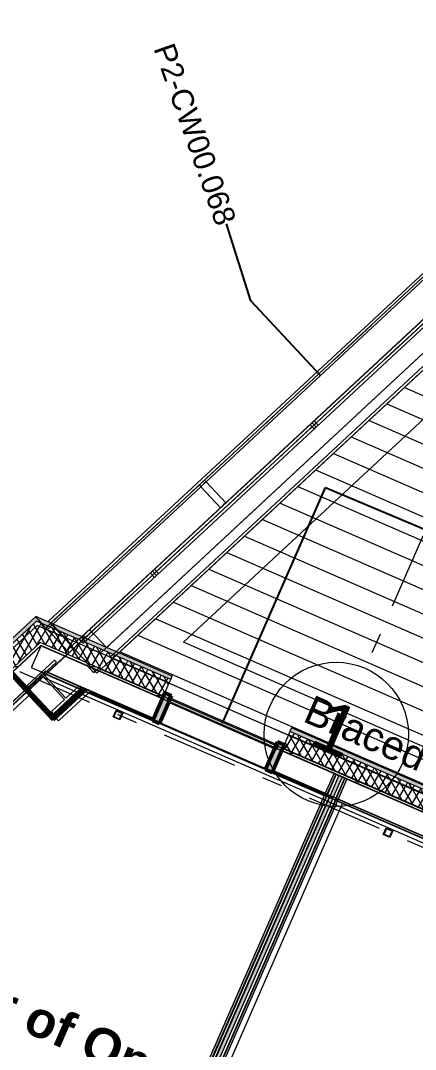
# Model space of a CAD drawing. Header units: millimetres. Extents: x -37281 to 954596, y -59787 to 956680.
# Drawn here: x 860984 to 863718, y -6854 to 277 of the extents above; entities that cross this region are included whole.
import ezdxf
from ezdxf.enums import TextEntityAlignment as Align

# ---------------------------------------------------------------- set-up
doc = ezdxf.new("R2010")
doc.units = ezdxf.units.MM
doc.header["$MEASUREMENT"] = 0
doc.linetypes.add('Dot & Dashed', pattern=[670.277762, 352.777767, -176.388884, 0, -141.111112])
doc.linetypes.add('Double Dashed', pattern=[1093.611073, 529.166651, -211.666656, 141.111112, -211.666656])
for name, color, linetype in [('A-15-MG_Structural_Grid', 7, 'Continuous'), ('A-25-M_Wall_Int', 7, 'Continuous'), ('COLUMN.IFC Import', 7, 'Continuous'), ('New_A-05-M_Gross_Int_Circulation', 7, 'Continuous'), ('New_A-15-MG_Structural_Grid_Phase_2', 7, 'Continuous'), ('New_A-20-M_Floor_Slab', 7, 'Continuous'), ('New_A-25-M_Curtain_Wall', 7, 'Continuous'), ('New_A-25-M_Wall_Ext', 7, 'Continuous'), ('New_A-25-M_Wall_Int', 7, 'Continuous'), ('New_A-35-M_FFE-Zone', 7, 'Continuous'), ('New_ArchiCAD Windows', 7, 'Continuous')]:
    doc.layers.add(name, color=color, linetype=linetype)
for name, color, linetype, lineweight, true_color in [('A-15-MG_Structural_Grid_Pen_No__163', 7, 'Continuous', 0, 0x750077), ('A-25-M_Curtain_Wall_Pen_No__46', 7, 'Continuous', 35, 0x444444), ('A-25-M_Wall_Ext_Pen_No__107', 7, 'Continuous', 15, 0xa6a6a6), ('A-25-M_Wall_Ext_Pen_No__27', 7, 'Continuous', 50, 0x2a2a2a), ('A-25-M_Wall_Int_Pen_No__107', 7, 'Continuous', 15, 0xa6a6a6), ('A-25-M_Wall_Int_Pen_No__27', 7, 'Continuous', 50, 0x2a2a2a), ('New_A-05-M_Gross_Int_Circulation_Pen_No__74', 7, 'Continuous', 20, 0x606060), ('New_A-15-MG_Structural_Grid_Phase_2_Pen_No__222', 7, 'Continuous', 13, 0x65af33), ('New_A-25-M_Curtain_Wall_Pen_No__144', 7, 'Continuous', 0, 0xc8c8c8), ('New_A-25-M_Curtain_Wall_Pen_No__165', 7, 'Continuous', 0, 0x006060), ('New_A-25-M_Curtain_Wall_Pen_No__27', 7, 'Continuous', 50, 0x2a2a2a), ('New_A-25-M_Curtain_Wall_Pen_No__69', 7, 'Continuous', 20, 0x606060), ('New_A-25-M_Wall_Ext_Pen_No__107', 7, 'Continuous', 15, 0xa6a6a6), ('New_A-25-M_Wall_Ext_Pen_No__64', 7, 'Continuous', 20, 0x606060), ('New_A-25-M_Wall_Int_Pen_No__107', 7, 'Continuous', 15, 0xa6a6a6), ('New_A-35-M_FFE-Zone_Pen_No__74', 7, 'Continuous', 20, 0x606060)]:
    doc.layers.add(name, color=color, linetype=linetype, lineweight=lineweight, true_color=true_color)
for name, color, linetype, lineweight in [('A-25-M_Curtain_Wall_Pen_No__85', 8, 'Continuous', 20), ('COLUMN.IFC Import_Pen_No__2', 8, 'Continuous', 15), ('New_A-20-M_Floor_Slab_Pen_No__89', 8, 'Continuous', 20), ('New_A-25-M_Curtain_Wall_Pen_No__1', 7, 'Continuous', 13), ('New_A-25-M_Curtain_Wall_Pen_No__87', 8, 'Continuous', 20), ('New_A-25-M_Curtain_Wall_Pen_No__90', 8, 'Continuous', 20), ('New_A-25-M_Wall_Ext_Pen_No__1', 7, 'Continuous', 13), ('New_A-25-M_Wall_Ext_Pen_No__16', 7, 'Continuous', 20), ('New_A-25-M_Wall_Ext_Pen_No__87', 8, 'Continuous', 20), ('New_A-25-M_Wall_Ext_Pen_No__89', 8, 'Continuous', 20), ('New_A-25-M_Wall_Int_Pen_No__1', 7, 'Continuous', 13), ('New_A-95-P_Drawing_Pen_No__101', 252, 'Continuous', 15), ('New_A-95-P_Text_1_50_GA_Pen_No__1', 7, 'Continuous', 13), ('New_ArchiCAD Windows_Pen_No__1', 7, 'Continuous', 13), ('New_ArchiCAD Zone Stamps_Pen_No__9', 7, 'Continuous', 13)]:
    doc.layers.add(name, color=color, linetype=linetype, lineweight=lineweight)
doc.styles.add('GENERATED_STYLE_2', font='')
doc.styles.add('GENERATED_STYLE_3', font='')
doc.styles.add('GENERATED_STYLE_4', font='')
doc.styles.get('GENERATED_STYLE_2').set_extended_font_data('Arial', bold=True)
doc.styles.get('GENERATED_STYLE_3').set_extended_font_data('Arial')
doc.styles.get('GENERATED_STYLE_4').set_extended_font_data('Swis721 BT')
doc.dimstyles.new('GENERATED_STYLE__2', dxfattribs={"dimtxt": 0.18, "dimasz": 273.6, "dimexe": 0.18, "dimexo": 0.0625, "dimgap": 0.09, "dimtad": 0, "dimtih": 1, "dimtoh": 1, "dimdec": 4, "dimzin": 0, "dimdsep": 46, "dimcen": 0.09, "dimadec": 0, "dimazin": 0, "dimtfac": 1, "dimtdec": 4, "dimtmove": 0, "dimatfit": 3, "dimldrblk": 'ARROWHEAD_5', "dimfxl": 1, "dimtolj": 1, "dimtzin": 0, "dimarcsym": 0})
pattern_1 = [(60, (864302.5, 0), (-43.30127, 25), []), (120, (864302.5, 0), (43.30127, 25), [])]
pattern_2 = [(0, (864302.5, 0), (0, 200), [])]
pattern_3 = [(156.4404, (864302.5, 0), (69.2305, 158.7675), [0, -100]), (156.4404, (864222.05, -59.4), (69.2305, 158.7675), [0, -100])]
pattern_4 = [(222.9404, (864302.5, 0), (-117.9937, 126.797), [0, -100]), (222.9404, (864324.9, -97.46), (-117.9937, 126.797), [0, -100])]

# ---------------------------------------------------------------- blocks, each defined once
blk = doc.blocks.new('Slab_12_2', base_point=(865415.9, -956.2))
at = {"layer": 'New_A-20-M_Floor_Slab_Pen_No__89', "linetype": 'Continuous', "flags": 128}
blk.add_lwpolyline([(865415.9, -956.2), (867781.5, -1987.7), (866126.9, -5782.2), (865809, -5643.6), (865809.8, -5641.7), (865809.7, -5641.7), (865723.1, -5840.5), (864806.4, -5440.8), (864892.3, -5243.8), (862111.5, -4031.3)], close=True, dxfattribs=at)
blk = doc.blocks.new('Slab_13_2', base_point=(865365.6, -661.5))
at = {"layer": 'New_A-20-M_Floor_Slab_Pen_No__89', "linetype": 'Continuous', "flags": 128}
blk.add_lwpolyline([(865365.6, -661.5), (861622.1, -4145.2), (864543.2, -5418.9), (865918.2, -6018.5), (865939, -5970.8), (866338.5, -6145), (868192.1, -1894)], close=True, dxfattribs=at)
blk = doc.blocks.new('Director of Ops_INB 2112_65_2', base_point=(860455.9, -7415))
at = {"layer": 'New_A-35-M_FFE-Zone_Pen_No__74', "linetype": 'Continuous'}
for p, q in [((861064.1, -4381.2), (857679.4, -7530.9)), ((861246.4, -4577.1), (861064.1, -4381.2)), ((861460.7, -4377.6), (861246.4, -4577.1)), ((863122.5, -5102.2), (861460.7, -4377.6)), ((861363, -9137.2), (863122.5, -5102.2))]:
    blk.add_line(p, q, dxfattribs=at)
at = {"layer": 'New_ArchiCAD Zone Stamps_Pen_No__9'}
for tag, height, style, p in [('ROOM_NAME', 250, 'GENERATED_STYLE_2', (859771.5, -5920)), ('zoneNameLine2', 250, 'GENERATED_STYLE_2', (859583, -6352.2)), ('ROOM_NUMBER', 200, 'GENERATED_STYLE_3', (859394.6, -6772.9)), ('measuredAreaCode', 200, 'GENERATED_STYLE_3', (859237.6, -7133)), ('DUMMY_649', 200, 'GENERATED_STYLE_3', (859545, -7267)), ('DUMMY_650', 200, 'GENERATED_STYLE_3', (860034.3, -7480.4)), ('DUMMY_651', 133.3, 'GENERATED_STYLE_3', (860313.6, -7587))]:
    blk.add_attdef(tag, text='', height=height, rotation=336.44041, dxfattribs=dict(at, style=style)).set_placement(p, align=Align.TOP_LEFT)
blk = doc.blocks.new('PA_Waiting_INB 2110_67_2', base_point=(862791.7, -9767.7))
at = {"layer": 'New_A-05-M_Gross_Int_Circulation_Pen_No__74', "linetype": 'Continuous'}
for p, q in [((863212, -5147.1), (859613.7, -13399)), ((866151.7, -6429), (863212, -5147.1))]:
    blk.add_line(p, q, dxfattribs=at)
at = {"layer": 'New_ArchiCAD Zone Stamps_Pen_No__9'}
for tag, height, style, p in [('ROOM_NAME', 250, 'GENERATED_STYLE_2', (862439.2, -8417.5)), ('zoneNameLine2', 250, 'GENERATED_STYLE_2', (862250.8, -8849.7)), ('ROOM_NUMBER', 200, 'GENERATED_STYLE_3', (862062.4, -9270.4)), ('measuredAreaCode', 200, 'GENERATED_STYLE_3', (861905.4, -9630.5)), ('DUMMY_649', 200, 'GENERATED_STYLE_3', (862212.8, -9764.5)), ('DUMMY_650', 200, 'GENERATED_STYLE_3', (862702.1, -9977.9)), ('DUMMY_651', 133.3, 'GENERATED_STYLE_3', (862981.4, -10084.5))]:
    blk.add_attdef(tag, text='', height=height, rotation=336.44041, dxfattribs=dict(at, style=style)).set_placement(p, align=Align.TOP_LEFT)
blk = doc.blocks.new('Wall_246_2', base_point=(861444.2, -4193.6))
at = {"layer": 'New_A-25-M_Wall_Ext_Pen_No__87', "linetype": 'Continuous', "flags": 128}
for points in [[(865279.7, -624.1), (861536.4, -4107.8)], [(861602.3, -4136.5), (865345.7, -652.8)], [(861456.5, -4182), (861444.2, -4193.6)], [(861444.2, -4193.6), (861489.1, -4241.9)], [(861489.1, -4241.9), (861522.5, -4210.8)]]:
    blk.add_lwpolyline(points, dxfattribs=at)
blk = doc.blocks.new('Wall_247_2', base_point=(861477.6, -4082.2))
at = {"layer": 'New_A-25-M_Wall_Ext_Pen_No__87', "linetype": 'Continuous', "flags": 128}
for points in [[(861476.8, -4084), (861437.6, -4173.8)], [(861477.6, -4082.2), (861476.8, -4084)], [(861536.4, -4107.8), (861477.6, -4082.2)], [(861437.6, -4173.8), (861456.5, -4182)], [(866317.7, -6192.7), (861602.3, -4136.5)], [(861522.5, -4210.8), (866277.7, -6284.3)]]:
    blk.add_lwpolyline(points, dxfattribs=at)
blk = doc.blocks.new('Slab_14_2', base_point=(829422.8, -33019))
at = {"layer": 'New_A-20-M_Floor_Slab_Pen_No__89', "linetype": 'Continuous', "flags": 128}
blk.add_lwpolyline([(875235.6, -26822.8), (866165.9, -22868), (874174.2, -4502.5), (868527.2, -2040.2), (868435.5, -2000.1), (866447.9, -6558.2), (861160.5, -4252.6), (853558.9, -11326.4), (853176.1, -10915), (829422.8, -33019)], dxfattribs=at)
blk = doc.blocks.new('Slab_19_2', base_point=(868427.5, -1996.7))
at = {"layer": 'New_A-20-M_Floor_Slab_Pen_No__89', "linetype": 'Continuous', "flags": 128}
blk.add_lwpolyline([(868427.5, -1996.7), (865130, -558.8), (861137.5, -4274), (866428.5, -6581.1)], close=True, dxfattribs=at)
blk = doc.blocks.new('Slab_20_2', base_point=(861577.9, -4069.1))
at = {"layer": 'New_A-25-M_Wall_Ext_Pen_No__89', "linetype": 'Continuous', "flags": 128}
blk.add_lwpolyline([(861577.9, -4069.1), (865279.7, -624.1), (865163.5, -499.2), (861461.6, -3944.3)], close=True, dxfattribs=at)
blk = doc.blocks.new('Curtain Wall_32_2', base_point=(864302.5, 0))
at = {"layer": 'New_A-25-M_Curtain_Wall_Pen_No__87', "linetype": 'Continuous', "flags": 128}
for points in [[(864904.2, -467.3), (864867.6, -501.4), (862269.3, -2919.3), (862251, -2936.3), (862232.7, -2953.4), (861206, -3908.7), (861169.4, -3942.8)], [(862258.4, -2907.6), (864856.7, -489.7)], [(865040.4, -613.7), (865003.8, -647.8), (862405.5, -3065.7), (862387.2, -3082.7), (862368.9, -3099.8), (861342.3, -4055.1), (861305.7, -4089.2)], [(862258.4, -2907.6), (862221.8, -2941.6)], [(862269.3, -2919.3), (862258.4, -2907.6)], [(862269.3, -2919.3), (862405.5, -3065.7)], [(861195.1, -3897), (862221.8, -2941.6)], [(862221.8, -2941.6), (862232.7, -2953.4)], [(862232.7, -2953.4), (862368.9, -3099.8)], [(861158.5, -3931.1), (861195.1, -3897)], [(861195.1, -3897), (861206, -3908.7)], [(861206, -3908.7), (861342.3, -4055.1)], [(861169.4, -3942.8), (861158.5, -3931.1)], [(861169.4, -3942.8), (861169.4, -3942.8)], [(861305.7, -4089.2), (861169.4, -3942.8)], [(861305.7, -4089.2), (861305.7, -4089.2)]]:
    blk.add_lwpolyline(points, dxfattribs=at)
blk = doc.blocks.new('*X1000', base_point=(864302.5, 0))
at = {"layer": 'New_A-25-M_Wall_Int_Pen_No__107', "linetype": 'Continuous'}
blk.add_hatch(color=256, dxfattribs=at).paths.add_polyline_path([(863121.2, -5109.7), (862046.2, -7575), (862069.1, -7585), (863144.1, -5119.7)])
blk = doc.blocks.new('Wall_308_2', base_point=(863245.8, -4979.2))
at = {"layer": 'New_A-25-M_Wall_Int_Pen_No__107', "linetype": 'Continuous'}
for points in [[(862011.4, -7559.8), (862025.1, -7565.8), (863100.1, -5100.6), (863086.4, -5094.6)], [(863164.3, -5128.5), (862089.3, -7593.8), (862103.1, -7599.8), (863178, -5134.5)]]:
    blk.add_hatch(color=256, dxfattribs=at).paths.add_polyline_path(points)
at = {"layer": 'New_A-25-M_Wall_Int_Pen_No__107', "linetype": 'Continuous', "lineweight": 0, "true_color": 0x535353}
for points in [[(863100.1, -5100.6), (862025.1, -7565.8), (862027.9, -7567), (863102.9, -5101.8)], [(863161.5, -5127.3), (862086.6, -7592.6), (862089.3, -7593.8), (863164.3, -5128.5)]]:
    blk.add_hatch(color=251, dxfattribs=at).paths.add_polyline_path(points)
at = {"layer": 'New_A-25-M_Wall_Int_Pen_No__1', "linetype": 'Continuous'}
for p, q in [((863100.1, -5100.6), (862025.1, -7565.8)), ((863102.9, -5101.8), (862027.9, -7567)), ((863121.2, -5109.7), (862046.2, -7575)), ((863144.1, -5119.7), (862069.1, -7585)), ((863161.5, -5127.3), (862086.6, -7592.6)), ((863164.3, -5128.5), (862089.3, -7593.8))]:
    blk.add_line(p, q, dxfattribs=at)
at = {"layer": 'New_A-25-M_Wall_Int_Pen_No__1', "linetype": 'Continuous', "flags": 128}
for points in [[(863086.4, -5094.6), (862011.4, -7559.8)], [(862103.1, -7599.8), (863178, -5134.5)]]:
    blk.add_lwpolyline(points, dxfattribs=at)
at = {"layer": 'New_A-25-M_Wall_Int', "color": 250, "lineweight": 50, "true_color": 0x2a2a2a}
blk.add_blockref('*X1000', (864302.5, 0), dxfattribs=at)
blk = doc.blocks.new('Wall_351_2', base_point=(861087.7, -3855))
at = {"layer": 'A-25-M_Wall_Ext_Pen_No__107', "linetype": 'Continuous'}
for points in [[(861016.4, -4361.1), (861027.3, -4350.9), (860925.2, -4241.1), (860914.2, -4251.3)], [(861017.7, -4362.6), (861028.7, -4352.4), (861027.3, -4350.9), (861016.4, -4361.1)], [(861027.9, -4373.6), (861038.9, -4363.4), (861028.7, -4352.4), (861017.7, -4362.6)]]:
    blk.add_hatch(color=256, dxfattribs=at).paths.add_polyline_path(points)
at = {"layer": 'A-25-M_Wall_Ext_Pen_No__27', "linetype": 'Continuous'}
for p, q in [((860914.2, -4251.3), (861016.4, -4361.1)), ((861027.3, -4350.9), (860925.2, -4241.1)), ((861016.4, -4361.1), (861017.7, -4362.6)), ((861017.7, -4362.6), (861027.9, -4373.6)), ((861028.7, -4352.4), (861027.3, -4350.9)), ((861038.9, -4363.4), (861028.7, -4352.4))]:
    blk.add_line(p, q, dxfattribs=at)
at = {"layer": 'New_A-25-M_Wall_Ext_Pen_No__87', "linetype": 'Continuous', "flags": 128}
for points in [[(861087.7, -3855), (859206.5, -5605.5)], [(861087.7, -3855), (861106.1, -3874.7)], [(861106.1, -3874.7), (861123.1, -3893)], [(861123.1, -3893), (861191.2, -3966.2)], [(861191.2, -3966.2), (861203.5, -3979.4)], [(861203.5, -3979.4), (861204.8, -3980.9)], [(861204.8, -3980.9), (861307, -4090.7)], [(861038.9, -4363.4), (861318.6, -4103.1)], [(861307, -4090.7), (861308.4, -4092.1)], [(861308.4, -4092.1), (861318.6, -4103.1)], [(859437.5, -5853.7), (861027.9, -4373.6)]]:
    blk.add_lwpolyline(points, dxfattribs=at)
blk = doc.blocks.new('Wall_414_2', base_point=(860808, -4115.2))
at = {"layer": 'A-25-M_Wall_Int_Pen_No__107', "linetype": 'Continuous'}
blk.add_hatch(color=256, dxfattribs=at).paths.add_polyline_path([(861027.9, -4373.6), (861210.2, -4569.5), (861211, -4548.3), (861038.9, -4363.4)])
at = {"layer": 'A-25-M_Wall_Int_Pen_No__27', "linetype": 'Continuous', "flags": 128}
for points in [[(861027.9, -4373.6), (861210.2, -4569.5)], [(861211, -4548.3), (861038.9, -4363.4)]]:
    blk.add_lwpolyline(points, dxfattribs=at)
blk = doc.blocks.new('Wall_415_2', base_point=(861211, -4548.3))
at = {"layer": 'A-25-M_Wall_Int_Pen_No__107', "linetype": 'Continuous'}
blk.add_hatch(color=256, dxfattribs=at).paths.add_polyline_path([(861210.2, -4569.5), (861425, -4370.1), (861410, -4363.6), (861211, -4548.3)])
at = {"layer": 'A-25-M_Wall_Int_Pen_No__27', "linetype": 'Continuous', "flags": 128}
for points in [[(861210.2, -4569.5), (861425, -4370.1)], [(861410, -4363.6), (861211, -4548.3)]]:
    blk.add_lwpolyline(points, dxfattribs=at)
blk = doc.blocks.new('*X1209', base_point=(864302.5, 0))
at = {"layer": 'New_A-25-M_Wall_Ext_Pen_No__107', "linetype": 'Continuous'}
blk.add_hatch(color=256, dxfattribs=at).paths.add_polyline_path([(863187.1, -4958.5), (863210.1, -4968.5), (863210.9, -4966.7), (863187.9, -4956.7)])
blk = doc.blocks.new('*X1210', base_point=(864302.5, 0))
at = {"layer": 'New_A-25-M_Wall_Ext_Pen_No__107', "linetype": 'Continuous'}
blk.add_hatch(color=256, dxfattribs=at).paths.add_polyline_path([(863128.8, -5092.3), (863151.7, -5102.3), (863210.1, -4968.5), (863187.1, -4958.5)])
blk = doc.blocks.new('*X1211', base_point=(864302.5, 0))
at = {"layer": 'New_A-25-M_Wall_Ext_Pen_No__107', "linetype": 'Continuous'}
blk.add_hatch(color=256, dxfattribs=at).paths.add_polyline_path([(863128, -5094.2), (863150.9, -5104.2), (863151.7, -5102.3), (863128.8, -5092.3)])
blk = doc.blocks.new('*X1212', base_point=(864302.5, 0))
at = {"layer": 'New_A-25-M_Wall_Ext_Pen_No__107', "linetype": 'Continuous'}
blk.add_hatch(color=256, dxfattribs=at).paths.add_polyline_path([(863122, -5107.9), (863144.9, -5117.9), (863150.9, -5104.2), (863128, -5094.2)])
blk = doc.blocks.new('Wall_423_2', base_point=(866362.6, -6341))
at = {"layer": 'New_A-25-M_Wall_Ext_Pen_No__107', "linetype": 'Continuous'}
for points in [[(863093.9, -5077.1), (863107.7, -5083.1), (863166.1, -4949.3), (863152.3, -4943.3)], [(863152.3, -4943.3), (863166.1, -4949.3), (863166.9, -4947.5), (863153.1, -4941.5)], [(863171.9, -5111.1), (863185.6, -5117.1), (863244, -4983.3), (863230.2, -4977.3)], [(863230.2, -4977.3), (863244, -4983.3), (863244.8, -4981.4), (863231, -4975.5)], [(863087.2, -5092.7), (863100.9, -5098.7), (863106.9, -5085), (863093.1, -5079)], [(863093.1, -5079), (863106.9, -5085), (863107.7, -5083.1), (863093.9, -5077.1)], [(863165.1, -5126.7), (863178.8, -5132.7), (863184.8, -5118.9), (863171.1, -5112.9)], [(863171.1, -5112.9), (863184.8, -5118.9), (863185.6, -5117.1), (863171.9, -5111.1)]]:
    blk.add_hatch(color=256, dxfattribs=at).paths.add_polyline_path(points)
at = {"layer": 'New_A-25-M_Wall_Ext_Pen_No__107', "linetype": 'Continuous', "lineweight": 0, "true_color": 0x535353}
for points in [[(863107.7, -5083.1), (863110.4, -5084.3), (863168.8, -4950.5), (863166.1, -4949.3)], [(863166.1, -4949.3), (863168.8, -4950.5), (863169.6, -4948.7), (863166.9, -4947.5)], [(863169.1, -5109.9), (863171.9, -5111.1), (863230.2, -4977.3), (863227.5, -4976.1)], [(863227.5, -4976.1), (863230.2, -4977.3), (863231, -4975.5), (863228.3, -4974.3)], [(863100.9, -5098.7), (863103.7, -5099.9), (863109.6, -5086.2), (863106.9, -5085)], [(863106.9, -5085), (863109.6, -5086.2), (863110.4, -5084.3), (863107.7, -5083.1)], [(863162.3, -5125.5), (863165.1, -5126.7), (863171.1, -5112.9), (863168.3, -5111.7)], [(863168.3, -5111.7), (863171.1, -5112.9), (863171.9, -5111.1), (863169.1, -5109.9)]]:
    blk.add_hatch(color=251, dxfattribs=at).paths.add_polyline_path(points)
at = {"layer": 'New_A-25-M_Wall_Ext_Pen_No__1', "linetype": 'Continuous'}
for p, q in [((863152.3, -4943.3), (863093.9, -5077.1)), ((863166.1, -4949.3), (863107.7, -5083.1)), ((863110.4, -5084.3), (863168.8, -4950.5)), ((863128.8, -5092.3), (863187.1, -4958.5)), ((863151.7, -5102.3), (863210.1, -4968.5)), ((863153.1, -4941.5), (863152.3, -4943.3)), ((863166.9, -4947.5), (863166.1, -4949.3)), ((863168.8, -4950.5), (863169.6, -4948.7)), ((863169.1, -5109.9), (863227.5, -4976.1)), ((863171.9, -5111.1), (863230.2, -4977.3)), ((863185.6, -5117.1), (863244, -4983.3)), ((863187.1, -4958.5), (863187.9, -4956.7)), ((863210.1, -4968.5), (863210.9, -4966.7)), ((863227.5, -4976.1), (863228.3, -4974.3)), ((863230.2, -4977.3), (863231, -4975.5)), ((863244, -4983.3), (863244.8, -4981.4)), ((863093.1, -5079), (863087.2, -5092.7)), ((863093.9, -5077.1), (863093.1, -5079)), ((863106.9, -5085), (863100.9, -5098.7)), ((863103.7, -5099.9), (863109.6, -5086.2)), ((863107.7, -5083.1), (863106.9, -5085)), ((863109.6, -5086.2), (863110.4, -5084.3)), ((863122, -5107.9), (863128, -5094.2)), ((863128, -5094.2), (863128.8, -5092.3)), ((863144.9, -5117.9), (863150.9, -5104.2)), ((863150.9, -5104.2), (863151.7, -5102.3)), ((863162.3, -5125.5), (863168.3, -5111.7)), ((863165.1, -5126.7), (863171.1, -5112.9)), ((863168.3, -5111.7), (863169.1, -5109.9)), ((863171.1, -5112.9), (863171.9, -5111.1)), ((863178.8, -5132.7), (863184.8, -5118.9)), ((863184.8, -5118.9), (863185.6, -5117.1))]:
    blk.add_line(p, q, dxfattribs=at)
at = {"layer": 'New_A-25-M_Wall_Ext_Pen_No__87', "linetype": 'Continuous', "flags": 128}
for points in [[(861123.4, -4058.6), (861065, -4192.4)], [(861124.2, -4056.8), (861123.4, -4058.6)], [(863153.1, -4941.5), (861124.2, -4056.8)], [(861064.2, -4194.3), (861058.2, -4208)], [(861065, -4192.4), (861064.2, -4194.3)], [(861058.2, -4208), (863087.2, -5092.7)], [(866362.6, -6341), (863244.8, -4981.4)], [(863178.8, -5132.7), (866447.9, -6558.2)]]:
    blk.add_lwpolyline(points, dxfattribs=at)
at = {"layer": 'New_A-25-M_Wall_Ext', "color": 250, "lineweight": 50, "true_color": 0x2a2a2a}
for name in ['*X1210', '*X1209', '*X1212', '*X1211']:
    blk.add_blockref(name, (864302.5, 0), dxfattribs=at)
blk = doc.blocks.new('Standard grid marker')
at = {"layer": 'A-15-MG_Structural_Grid_Pen_No__163', "linetype": 'Double Dashed'}
blk.add_line((29726, 0), (30726, 0), dxfattribs=at)
at = {"layer": 'A-15-MG_Structural_Grid_Pen_No__163', "linetype": 'Continuous'}
blk.add_circle((31226, 0), 500, dxfattribs=at)
at = {"layer": 'A-15-MG_Structural_Grid_Pen_No__163', "style": 'GENERATED_STYLE_4'}
for tag, p in [('AC_MarkerText_1_0', (-500, 41.2)), ('AC_MarkerText_1_1', (31226, 41.2))]:
    blk.add_attdef(tag, text='', height=350, rotation=90, dxfattribs=at).set_placement(p, align=Align.MIDDLE_CENTER)
blk = doc.blocks.new('Railing Horizontal 19_5')
at = {"layer": 'New_A-25-M_Wall_Ext_Pen_No__16', "linetype": 'Dot & Dashed'}
blk.add_line((0, 0), (1510, 0), dxfattribs=at)
at = {"layer": 'New_A-25-M_Wall_Ext_Pen_No__64', "linetype": 'Continuous'}
for p, q in [((20, 20), (-20, 20)), ((-20, 20), (-20, -20)), ((0, 20), (0, -20)), ((1510, 20), (0, 20)), ((20, -20), (20, 20)), ((1530, 20), (1490, 20)), ((1490, 20), (1490, -20)), ((1510, -20), (1510, 20)), ((1530, -20), (1530, 20)), ((-20, -20), (20, -20)), ((0, -20), (1510, -20)), ((1490, -20), (1530, -20))]:
    blk.add_line(p, q, dxfattribs=at)
blk = doc.blocks.new('Railing Horizontal 19_6')
at = {"layer": 'New_A-25-M_Wall_Ext_Pen_No__16', "linetype": 'Dot & Dashed'}
blk.add_line((0, 0), (672.9, 0), dxfattribs=at)
at = {"layer": 'New_A-25-M_Wall_Ext_Pen_No__64', "linetype": 'Continuous'}
for p, q in [((20, 20), (-20, 20)), ((-20, 20), (-20, -20)), ((0, 20), (0, -20)), ((672.9, 20), (0, 20)), ((20, -20), (20, 20)), ((692.9, 20), (652.9, 20)), ((652.9, 20), (652.9, -20)), ((672.9, -20), (672.9, 20)), ((692.9, -20), (692.9, 20)), ((-20, -20), (20, -20)), ((0, -20), (672.9, -20)), ((652.9, -20), (692.9, -20))]:
    blk.add_line(p, q, dxfattribs=at)
blk = doc.blocks.new('Standard grid marker_6')
at = {"layer": 'New_A-15-MG_Structural_Grid_Phase_2_Pen_No__222', "linetype": 'Double Dashed'}
blk.add_line((2642.7, 0), (48997.9, 0), dxfattribs=at)
at = {"layer": 'New_A-15-MG_Structural_Grid_Phase_2_Pen_No__222', "style": 'GENERATED_STYLE_4'}
blk.add_attdef('AC_MarkerText_1', text='', height=350, rotation=113.5, dxfattribs=at).set_placement((-500, -1294.1), align=Align.MIDDLE_CENTER)
blk = doc.blocks.new('Discrete Accessory 197')
at = {"layer": 'COLUMN.IFC Import_Pen_No__2', "linetype": 'Continuous'}
for p, q in [((-25, 25), (25, 25)), ((-25, -25), (-25, 25)), ((-21, 21), (-21, -21)), ((21, 21), (-21, 21)), ((21, -21), (21, 21)), ((25, 25), (25, -25)), ((25, -25), (-25, -25)), ((-21, -21), (21, -21))]:
    blk.add_line(p, q, dxfattribs=at)
blk = doc.blocks.new('Discrete Accessory 198')
at = {"layer": 'COLUMN.IFC Import_Pen_No__2', "linetype": 'Continuous'}
for p, q in [((-25, 25), (25, 25)), ((-25, -25), (-25, 25)), ((-21, 21), (-21, -21)), ((21, 21), (-21, 21)), ((21, -21), (21, 21)), ((25, 25), (25, -25)), ((25, -25), (-25, -25)), ((-21, -21), (21, -21))]:
    blk.add_line(p, q, dxfattribs=at)
blk = doc.blocks.new('Column 98')
at = {"layer": 'COLUMN.IFC Import_Pen_No__2', "linetype": 'Continuous'}
for p, q in [((-129.4, 133.35), (129.4, 133.35)), ((-129.4, 112.85), (-129.4, 133.35)), ((-6.4, 112.85), (-129.4, 112.85)), ((-6.4, -112.85), (-6.4, 112.85)), ((6.4, 112.85), (6.4, -112.85)), ((129.4, 112.85), (6.4, 112.85)), ((129.4, 133.35), (129.4, 112.85)), ((-129.4, -112.85), (-6.4, -112.85)), ((-129.4, -133.35), (-129.4, -112.85)), ((129.4, -133.35), (-129.4, -133.35)), ((6.4, -112.85), (129.4, -112.85)), ((129.4, -112.85), (129.4, -133.35))]:
    blk.add_line(p, q, dxfattribs=at)
blk = doc.blocks.new('Beam_6_2', base_point=(861191.3, -3900.6))
at = {"layer": 'New_A-25-M_Curtain_Wall_Pen_No__69', "linetype": 'Dot & Dashed'}
blk.add_line((861191.3, -3900.6), (865239.4, -133.5), dxfattribs=at)
at = {"layer": 'New_A-25-M_Curtain_Wall_Pen_No__90', "linetype": 'Continuous'}
for p, q in [((861178.1, -3886.4), (865226.2, -119.4)), ((861513.2, -4246.5), (865561.3, -479.5)), ((861513.2, -4246.5), (861178.1, -3886.4))]:
    blk.add_line(p, q, dxfattribs=at)
blk = doc.blocks.new('ARROWHEAD_5')
at = {"color": 0, "linetype": 'Continuous', "lineweight": 0}
blk.add_line((0, 0), (-1, 0), dxfattribs=at)
blk.add_solid([(-1, 0.2679), (0, 0), (-1, -0.2679), (-1, 0.2679)], dxfattribs=at)
blk = doc.blocks.new('Curtain Wall_37_2', base_point=(864302.5, 0))
at = {"layer": 'New_A-25-M_Curtain_Wall_Pen_No__144', "linetype": 'Continuous'}
for points in [[(861945.9, -4595.1), (862029.8, -4402.6), (861984, -4382.6), (861900, -4575.1)], [(862725, -4934.8), (862809, -4742.3), (862763.1, -4722.3), (862679.2, -4914.8)]]:
    blk.add_hatch(color=256, dxfattribs=at).paths.add_polyline_path(points)
at = {"layer": 'New_A-25-M_Curtain_Wall_Pen_No__165', "linetype": 'Continuous', "lineweight": 0, "true_color": 0x001818}
blk.add_hatch(color=168, dxfattribs=at).paths.add_polyline_path([(861996.1, -4442.4), (862756.9, -4774.2), (862769.7, -4744.8), (862008.9, -4413.1)])
at = {"layer": 'New_A-25-M_Curtain_Wall_Pen_No__1', "linetype": 'Continuous'}
for p, q in [((862008.9, -4413.1), (861996.1, -4442.4)), ((862008.9, -4413.1), (862769.7, -4744.8)), ((861996.1, -4442.4), (862756.9, -4774.2)), ((862769.7, -4744.8), (862756.9, -4774.2))]:
    blk.add_line(p, q, dxfattribs=at)
at = {"layer": 'New_A-25-M_Curtain_Wall_Pen_No__27', "linetype": 'Continuous'}
for p, q in [((861984, -4382.6), (861900, -4575.1)), ((862029.8, -4402.6), (861945.9, -4595.1)), ((861984, -4382.6), (862029.8, -4402.6)), ((861900, -4575.1), (861945.9, -4595.1)), ((862763.1, -4722.3), (862679.2, -4914.8)), ((862809, -4742.3), (862725, -4934.8)), ((862763.1, -4722.3), (862809, -4742.3)), ((862679.2, -4914.8), (862725, -4934.8))]:
    blk.add_line(p, q, dxfattribs=at)
blk = doc.blocks.new('*X1318', base_point=(864302.5, 0))
at = {"layer": 'New_A-25-M_Wall_Ext_Pen_No__107', "linetype": 'Continuous'}
blk.add_hatch(color=256, dxfattribs=at).paths.add_polyline_path([(863121.2, -5109.7), (863144.1, -5119.7), (863150.1, -5106), (863127.2, -5096)])
blk = doc.blocks.new('Rectangular Window Opening 19_10')
at = {"layer": 'New_ArchiCAD Windows_Pen_No__1', "linetype": 'Continuous'}
for p, q in [((-450, 324), (-450, 339)), ((-450, 322), (-450, 324)), ((-450, 172), (-450, 322)), ((450, 339), (450, 324)), ((450, 324), (450, 322)), ((450, 322), (450, 172)), ((-450, 170), (-450, 172)), ((-450, 152), (-450, 170)), ((-450, 52), (-450, 152)), ((450, 172), (450, 170)), ((450, 170), (450, 152)), ((450, 152), (450, 52)), ((-450, 27), (-450, 52)), ((-450, 0), (-450, 27)), ((450, 52), (450, 27)), ((450, 27), (450, 0))]:
    blk.add_line(p, q, dxfattribs=at)
blk = doc.blocks.new('Wall_456_2', base_point=(860953.6, -3979.7))
at = {"layer": 'A-25-M_Wall_Ext_Pen_No__107', "linetype": 'Continuous'}
blk.add_hatch(color=256, dxfattribs=at).paths.add_polyline_path([(861410, -4363.6), (861425, -4370.1), (861437, -4359), (861422, -4352.4)])
at = {"layer": 'New_A-25-M_Wall_Ext_Pen_No__107', "linetype": 'Continuous'}
for points in [[(862034.7, -4266.2), (861088.9, -3853.8), (861094.4, -3885.6), (862024, -4290.9)], [(864794, -5469.3), (862859.7, -4625.9), (862848.9, -4650.7), (864783.2, -5494.1)], [(863086.4, -5094.6), (863100.1, -5100.6), (863106.1, -5086.8), (863092.3, -5080.8)], [(863164.3, -5128.5), (863178, -5134.5), (863184, -5120.8), (863170.3, -5114.8)]]:
    blk.add_hatch(color=256, dxfattribs=at).paths.add_polyline_path(points)
h = blk.add_hatch(dxfattribs=at)
h.set_pattern_fill('Batt_Insulation_0002', color=256, style=0, pattern_type=2)
h.set_pattern_definition(pattern_1)
h.paths.add_polyline_path([(862024, -4290.9), (861094.4, -3885.6), (861099.4, -3915.1), (862014, -4313.8)])
h = blk.add_hatch(dxfattribs=at)
h.set_pattern_fill('Batt_Insulation_0002', color=256, style=0, pattern_type=2)
h.set_pattern_definition(pattern_1)
h.paths.add_polyline_path([(862014, -4313.8), (861099.4, -3915.1), (861119.5, -4032.9), (861974, -4405.5)])
h = blk.add_hatch(dxfattribs=at)
h.set_pattern_fill('Plywood_0002', color=256, style=0, pattern_type=2)
h.set_pattern_definition(pattern_2)
h.paths.add_polyline_path([(861974, -4405.5), (861119.5, -4032.9), (861123.2, -4054.1), (861966.8, -4422)])
at = {"layer": 'New_A-25-M_Wall_Ext_Pen_No__107', "linetype": 'Continuous', "lineweight": 0, "true_color": 0x535353}
for points in [[(861966.8, -4422), (861123.2, -4054.1), (861123.6, -4056.5), (861966, -4423.8)], [(861906, -4561.3), (861153.8, -4233.3), (861154.2, -4235.7), (861905.2, -4563.2)], [(864726, -5625.2), (862791.8, -4781.7), (862791, -4783.6), (864725.2, -5627)], [(863106.9, -5085), (862731, -4921.1), (862730.2, -4922.9), (863106.1, -5086.8)], [(863100.1, -5100.6), (863102.9, -5101.8), (863108.8, -5088), (863106.1, -5086.8)], [(863106.1, -5086.8), (863108.8, -5088), (863109.6, -5086.2), (863106.9, -5085)], [(863108.8, -5088), (864664.5, -5766.3), (864665.3, -5764.5), (863109.6, -5086.2)], [(863161.5, -5127.3), (863164.3, -5128.5), (863170.3, -5114.8), (863167.5, -5113.6)]]:
    blk.add_hatch(color=251, dxfattribs=at).paths.add_polyline_path(points)
at = {"layer": 'New_A-25-M_Wall_Ext_Pen_No__107', "linetype": 'Continuous'}
h = blk.add_hatch(dxfattribs=at)
h.set_pattern_fill('Plaster_0002', color=256, style=0, pattern_type=2)
h.set_pattern_definition(pattern_3)
h.paths.add_polyline_path([(861422, -4352.4), (861154.2, -4235.7), (861157.2, -4253.3), (861410, -4363.6)])
h = blk.add_hatch(dxfattribs=at)
h.set_pattern_fill('Plaster_0002', color=256, style=0, pattern_type=2)
h.set_pattern_definition(pattern_3)
h.paths.add_polyline_path([(861425, -4370.1), (861899.2, -4576.9), (861905.2, -4563.2), (861437, -4359)])
h = blk.add_hatch(dxfattribs=at)
h.set_pattern_fill('Batt_Insulation_0002', color=256, style=0, pattern_type=2)
h.set_pattern_definition(pattern_1)
h.paths.add_polyline_path([(864773.2, -5517), (862838.9, -4673.6), (862799, -4765.2), (864733.2, -5608.7)])
h = blk.add_hatch(dxfattribs=at)
h.set_pattern_fill('Batt_Insulation_0002', color=256, style=0, pattern_type=2)
h.set_pattern_definition(pattern_1)
h.paths.add_polyline_path([(864783.2, -5494.1), (862848.9, -4650.7), (862838.9, -4673.6), (864773.2, -5517)])
h = blk.add_hatch(dxfattribs=at)
h.set_pattern_fill('Plywood_0002', color=256, style=0, pattern_type=2)
h.set_pattern_definition(pattern_2)
h.paths.add_polyline_path([(864733.2, -5608.7), (862799, -4765.2), (862791.8, -4781.7), (864726, -5625.2)])
h = blk.add_hatch(dxfattribs=at)
h.set_pattern_fill('Plaster_0002', color=256, style=0, pattern_type=2)
h.set_pattern_definition(pattern_3)
h.paths.add_polyline_path([(863092.3, -5080.8), (862730.2, -4922.9), (862724.2, -4936.7), (863086.4, -5094.6)])
h = blk.add_hatch(dxfattribs=at)
h.set_pattern_fill('Plaster_0002', color=256, style=0, pattern_type=2)
h.set_pattern_definition(pattern_3)
h.paths.add_polyline_path([(863178, -5134.5), (864658.5, -5780.1), (864664.5, -5766.3), (863184, -5120.8)])
at = {"layer": 'A-25-M_Wall_Ext_Pen_No__27', "linetype": 'Continuous'}
for p, q in [((861422, -4352.4), (861410, -4363.6)), ((861425, -4370.1), (861437, -4359))]:
    blk.add_line(p, q, dxfattribs=at)
at = {"layer": 'New_A-25-M_Wall_Ext_Pen_No__1', "linetype": 'Continuous'}
for p, q in [((862024, -4290.9), (861094.4, -3885.6)), ((862014, -4313.8), (861099.4, -3915.1)), ((861974, -4405.5), (861119.5, -4032.9)), ((861966.8, -4422), (861123.2, -4054.1)), ((861966, -4423.8), (861123.6, -4056.5)), ((861906, -4561.3), (861153.8, -4233.3)), ((861422, -4352.4), (861154.2, -4235.7)), ((861437, -4359), (861422, -4352.4)), ((861905.2, -4563.2), (861437, -4359)), ((864773.2, -5517), (862838.9, -4673.6)), ((864783.2, -5494.1), (862848.9, -4650.7)), ((864733.2, -5608.7), (862799, -4765.2)), ((864725.2, -5627), (862791, -4783.6)), ((864726, -5625.2), (862791.8, -4781.7)), ((863092.3, -5080.8), (862730.2, -4922.9)), ((863106.9, -5085), (862731, -4921.1)), ((863092.3, -5080.8), (863086.4, -5094.6)), ((863106.1, -5086.8), (863092.3, -5080.8)), ((863106.1, -5086.8), (863100.1, -5100.6)), ((863102.9, -5101.8), (863108.8, -5088)), ((863109.6, -5086.2), (863106.9, -5085)), ((863127.2, -5096), (863108.8, -5088)), ((864665.3, -5764.5), (863109.6, -5086.2)), ((863121.2, -5109.7), (863127.2, -5096)), ((863150.1, -5106), (863127.2, -5096)), ((863144.1, -5119.7), (863150.1, -5106)), ((863167.5, -5113.6), (863150.1, -5106)), ((863161.5, -5127.3), (863167.5, -5113.6)), ((863164.3, -5128.5), (863170.3, -5114.8)), ((863184, -5120.8), (863170.3, -5114.8)), ((863178, -5134.5), (863184, -5120.8)), ((864664.5, -5766.3), (863184, -5120.8))]:
    blk.add_line(p, q, dxfattribs=at)
at = {"layer": 'New_A-25-M_Wall_Ext_Pen_No__1', "linetype": 'Continuous', "flags": 128}
for points in [[(862034.7, -4266.2), (861088.9, -3853.8)], [(861157.2, -4253.3), (861410, -4363.6)], [(861425, -4370.1), (861899.2, -4576.9)], [(864794, -5469.3), (862859.7, -4625.9)], [(862724.2, -4936.7), (863086.4, -5094.6)], [(863178, -5134.5), (864658.5, -5780.1)]]:
    blk.add_lwpolyline(points, dxfattribs=at)
at = {"layer": 'New_A-25-M_Wall_Ext', "color": 250, "lineweight": 50, "true_color": 0x2a2a2a}
blk.add_blockref('*X1318', (864302.5, 0), dxfattribs=at)
at = {"layer": 'New_ArchiCAD Windows', "color": 251, "linetype": 'Continuous', "lineweight": 20, "true_color": 0x606060, "zscale": 1000, "rotation": 156.4404115839914}
blk.add_blockref('Rectangular Window Opening 19_10', (862447.2, -4446), dxfattribs=at)
blk = doc.blocks.new('Wall_457_2', base_point=(860953.6, -3979.7))
at = {"layer": 'A-25-M_Wall_Ext_Pen_No__107', "linetype": 'Continuous'}
blk.add_hatch(color=256, dxfattribs=at).paths.add_polyline_path([(861027.9, -4373.6), (861038.9, -4363.4), (861028.7, -4352.4), (861017.7, -4362.6)])
at = {"layer": 'New_A-25-M_Wall_Ext_Pen_No__107', "linetype": 'Continuous'}
blk.add_hatch(color=256, dxfattribs=at).paths.add_polyline_path([(861088.9, -3853.8), (859206.5, -5605.5), (859224.9, -5625.2), (861094.4, -3885.6)])
h = blk.add_hatch(dxfattribs=at)
h.set_pattern_fill('Batt_Insulation_0002', color=256, style=0, pattern_type=2)
h.set_pattern_definition(pattern_1)
h.paths.add_polyline_path([(861094.4, -3885.6), (859224.9, -5625.2), (859242, -5643.5), (861099.4, -3915.1)])
h = blk.add_hatch(dxfattribs=at)
h.set_pattern_fill('Batt_Insulation_0002', color=256, style=0, pattern_type=2)
h.set_pattern_definition(pattern_1)
h.paths.add_polyline_path([(861099.4, -3915.1), (859242, -5643.5), (859310.1, -5716.8), (861119.5, -4032.9)])
h = blk.add_hatch(dxfattribs=at)
h.set_pattern_fill('Plywood_0002', color=256, style=0, pattern_type=2)
h.set_pattern_definition(pattern_2)
h.paths.add_polyline_path([(861119.5, -4032.9), (859310.1, -5716.8), (859322.3, -5729.9), (861123.2, -4054.1)])
at = {"layer": 'New_A-25-M_Wall_Ext_Pen_No__107', "linetype": 'Continuous', "lineweight": 0, "true_color": 0x535353}
for points in [[(861123.2, -4054.1), (859322.3, -5729.9), (859323.7, -5731.4), (861123.6, -4056.5)], [(861153.8, -4233.3), (859425.9, -5841.2), (859427.2, -5842.7), (861154.2, -4235.7)]]:
    blk.add_hatch(color=251, dxfattribs=at).paths.add_polyline_path(points)
at = {"layer": 'New_A-25-M_Wall_Ext_Pen_No__107', "linetype": 'Continuous'}
h = blk.add_hatch(dxfattribs=at)
h.set_pattern_fill('Plaster_0002', color=256, style=0, pattern_type=2)
h.set_pattern_definition(pattern_4)
h.paths.add_polyline_path([(861038.9, -4363.4), (861157.2, -4253.3), (861154.2, -4235.7), (861028.7, -4352.4)])
h = blk.add_hatch(dxfattribs=at)
h.set_pattern_fill('Plaster_0002', color=256, style=0, pattern_type=2)
h.set_pattern_definition(pattern_4)
h.paths.add_polyline_path([(861017.7, -4362.6), (859427.2, -5842.7), (859437.5, -5853.7), (861027.9, -4373.6)])
at = {"layer": 'A-25-M_Wall_Ext_Pen_No__27', "linetype": 'Continuous'}
for p, q in [((861017.7, -4362.6), (861027.9, -4373.6)), ((861038.9, -4363.4), (861028.7, -4352.4))]:
    blk.add_line(p, q, dxfattribs=at)
at = {"layer": 'New_A-25-M_Wall_Ext_Pen_No__1', "linetype": 'Continuous'}
for p, q in [((861094.4, -3885.6), (859224.9, -5625.2)), ((861099.4, -3915.1), (859242, -5643.5)), ((861119.5, -4032.9), (859310.1, -5716.8)), ((861123.2, -4054.1), (859322.3, -5729.9)), ((861123.6, -4056.5), (859323.7, -5731.4)), ((861153.8, -4233.3), (859425.9, -5841.2)), ((861154.2, -4235.7), (861028.7, -4352.4)), ((861017.7, -4362.6), (859427.2, -5842.7)), ((861028.7, -4352.4), (861017.7, -4362.6))]:
    blk.add_line(p, q, dxfattribs=at)
at = {"layer": 'New_A-25-M_Wall_Ext_Pen_No__1', "linetype": 'Continuous', "flags": 128}
for points in [[(861088.9, -3853.8), (859206.5, -5605.5)], [(861038.9, -4363.4), (861157.2, -4253.3)], [(859437.5, -5853.7), (861027.9, -4373.6)]]:
    blk.add_lwpolyline(points, dxfattribs=at)
blk = doc.blocks.new('Standard grid marker_21')
at = {"layer": 'New_A-15-MG_Structural_Grid_Phase_2_Pen_No__222', "linetype": 'Double Dashed'}
blk.add_line((2937.8, 0), (29897.5, 0), dxfattribs=at)
at = {"layer": 'New_A-15-MG_Structural_Grid_Phase_2_Pen_No__222', "style": 'GENERATED_STYLE_4'}
for tag, p in [('AC_MarkerText_1_0', (-500, 43.4)), ('AC_MarkerText_1_1', (33335.4, 43.4))]:
    blk.add_attdef(tag, text='', height=350, rotation=180, dxfattribs=at).set_placement(p, align=Align.MIDDLE_CENTER)

msp = doc.modelspace()

# ---------------------------------------------------------------- linework, layer by layer
at = {"layer": 'New_A-95-P_Drawing_Pen_No__101', "linetype": 'Continuous', "flags": 128}
for points in [[(863642.5, -2265), (867343.5, -3878.8)], [(863519.4, -2379.6), (867281.9, -4020.2)], [(863396.4, -2494.1), (867220.3, -4161.5)], [(863273.3, -2608.6), (867158.6, -4302.8)], [(863150.2, -2723.2), (867097, -4444.2)], [(863027.1, -2837.7), (867035.4, -4585.5)], [(862904, -2952.2), (866973.8, -4726.8)], [(862781, -3066.8), (866912.1, -4868.1)], [(862657.9, -3181.3), (866850.5, -5009.5)], [(862534.8, -3295.8), (866788.9, -5150.8)], [(862411.7, -3410.4), (866727.2, -5292.1)], [(862288.6, -3524.9), (866665.6, -5433.5)], [(862165.6, -3639.4), (866604, -5574.8)], [(862042.5, -3754), (866542.4, -5716.1)], [(861919.4, -3868.5), (866480.7, -5857.5)], [(861796.3, -3983), (866419.1, -5998.8)], [(861673.3, -4097.6), (866357.5, -6140.1)]]:
    msp.add_lwpolyline(points, dxfattribs=at)

# ---------------------------------------------------------------- block references
at = {"layer": 'A-15-MG_Structural_Grid', "color": 8, "linetype": 'Continuous', "lineweight": 15}
ref = msp.add_blockref('Standard grid marker', (875650.7, 23952.4), dxfattribs=dict(at, zscale=1000, rotation=246.440411583993))
ref.add_attrib('AC_MarkerText_1_1', '1', dxfattribs={"layer": 'A-15-MG_Structural_Grid_Pen_No__163', "color": 216, "true_color": 0x750077, "height": 350, "rotation": 336.44041, "style": 'GENERATED_STYLE_4'}).set_placement((863169.6, -4629.5), align=Align.MIDDLE_CENTER)
at = {"layer": 'A-25-M_Wall_Int', "color": 250, "lineweight": 50, "true_color": 0x2a2a2a}
for name, p in [('Wall_414_2', (860808, -4115.2)), ('Wall_415_2', (861211, -4548.3))]:
    msp.add_blockref(name, p, dxfattribs=at)
at = {"layer": 'COLUMN.IFC Import', "linetype": 'Continuous', "zscale": 1000}
for name, p, rotation in [('Column 98', (861215.5, -4341.2), 42.940411571261), ('Discrete Accessory 197', (861658.3, -4536.5), 246.4404115839877), ('Discrete Accessory 198', (863528.3, -5351.8), 246.4404115839877)]:
    msp.add_blockref(name, p, dxfattribs=dict(at, rotation=rotation))
at = {"layer": 'New_A-05-M_Gross_Int_Circulation', "linetype": 'Continuous'}
msp.add_blockref('PA_Waiting_INB 2110_67_2', (862791.7, -9767.7), dxfattribs=at)
at = {"layer": 'New_A-15-MG_Structural_Grid_Phase_2', "color": 8, "linetype": 'Continuous', "lineweight": 15, "zscale": 1000}
for name, p, rotation in [('Standard grid marker_6', (867690.2, 1823.7), 222.9404146370858), ('Standard grid marker_21', (883203.8, -13928.7), 156.4404115840001)]:
    msp.add_blockref(name, p, dxfattribs=dict(at, rotation=rotation))
at = {"layer": 'New_A-20-M_Floor_Slab', "color": 8, "linetype": 'Continuous', "lineweight": 20}
for name, p in [('Slab_19_2', (868427.5, -1996.7)), ('Slab_13_2', (865365.6, -661.5)), ('Slab_12_2', (865415.9, -956.2)), ('Slab_14_2', (829422.8, -33019))]:
    msp.add_blockref(name, p, dxfattribs=at)
at = {"layer": 'New_A-25-M_Curtain_Wall', "color": 8, "lineweight": 20}
msp.add_blockref('Beam_6_2', (861191.3, -3900.6), dxfattribs=at)
at = {"layer": 'New_A-25-M_Curtain_Wall', "linetype": 'Continuous', "lineweight": 0}
for name in ['Curtain Wall_32_2', 'Curtain Wall_37_2']:
    msp.add_blockref(name, (864302.5, 0), dxfattribs=at)
at = {"layer": 'New_A-25-M_Wall_Ext', "color": 8, "linetype": 'Continuous', "lineweight": 20}
msp.add_blockref('Slab_20_2', (861577.9, -4069.1), dxfattribs=at)
at = {"layer": 'New_A-25-M_Wall_Ext', "color": 250, "lineweight": 50, "true_color": 0x2a2a2a}
for name, p in [('Wall_246_2', (861444.2, -4193.6)), ('Wall_457_2', (860953.6, -3979.7)), ('Wall_351_2', (861087.7, -3855)), ('Wall_456_2', (860953.6, -3979.7)), ('Wall_423_2', (866362.6, -6341)), ('Wall_247_2', (861477.6, -4082.2))]:
    msp.add_blockref(name, p, dxfattribs=at)
at = {"layer": 'New_A-25-M_Wall_Ext', "color": 251, "linetype": 'Continuous', "lineweight": 20, "true_color": 0x606060, "zscale": 1000, "rotation": 42.94041477608261}
for name, p in [('Railing Horizontal 19_5', (863016.8, -2525.2)), ('Railing Horizontal 19_5', (861911.4, -3553.8)), ('Railing Horizontal 19_6', (861418.8, -4012.2))]:
    msp.add_blockref(name, p, dxfattribs=at)
at = {"layer": 'New_A-25-M_Wall_Int', "color": 250, "lineweight": 50, "true_color": 0x2a2a2a}
msp.add_blockref('Wall_308_2', (863245.8, -4979.2), dxfattribs=at)
at = {"layer": 'New_A-35-M_FFE-Zone', "linetype": 'Continuous'}
ref = msp.add_blockref('Director of Ops_INB 2112_65_2', (860455.9, -7415), dxfattribs=at)
ref.add_attrib('ROOM_NAME', 'Director of Ops', dxfattribs={"layer": 'New_ArchiCAD Zone Stamps_Pen_No__9', "color": 7, "height": 250, "rotation": 336.44041, "style": 'GENERATED_STYLE_2'}).set_placement((859771.5, -5920), align=Align.TOP_LEFT)
ref.add_attrib('zoneNameLine2', 'ID. SF802', dxfattribs={"layer": 'New_ArchiCAD Zone Stamps_Pen_No__9', "color": 7, "height": 250, "rotation": 336.44041, "style": 'GENERATED_STYLE_2'}).set_placement((859583, -6352.2), align=Align.TOP_LEFT)

# ---------------------------------------------------------------- texts
at = {"layer": 'A-25-M_Curtain_Wall_Pen_No__46', "linetype": 'Continuous', "insert": (862409.4, -1131.9), "char_height": 150, "attachment_point": 6, "rotation": 289.38639, "style": 'GENERATED_STYLE_4'}
msp.add_mtext('\\A1;{\\fSwis721 BT|b0|i0|c0|p34;P2-CW00.068}', dxfattribs=at)
at = {"layer": 'New_A-95-P_Text_1_50_GA_Pen_No__1', "linetype": 'Continuous', "insert": (863009.7, -4393.3), "char_height": 200, "attachment_point": 1, "rotation": 336.44041, "style": 'GENERATED_STYLE_4'}
msp.add_mtext('\\A1;{\\fSwis721 BT|b0|i0|c0|p34;Braced bay }', dxfattribs=at)

# ---------------------------------------------------------------- leaders
at = {"layer": 'A-25-M_Curtain_Wall_Pen_No__85', "linetype": 'Continuous', "annotation_type": 0, "has_hookline": 1, "text_width": 1535.7}
for points, hookline_direction, horizontal_direction in [([(863059.5, -2183.9), (862577.8, -1666.3), (862409.4, -1132)], 1, (0.331937, -0.943302, 0)), ([(862382.9, -4593.6), (863096.1, -2958), (864836.6, -3694.8)], 0, (0.917019, -0.398843, 0))]:
    msp.add_leader(points, dimstyle='GENERATED_STYLE__2', dxfattribs=dict(at, hookline_direction=hookline_direction, horizontal_direction=horizontal_direction))

doc.saveas('drawing.dxf')
